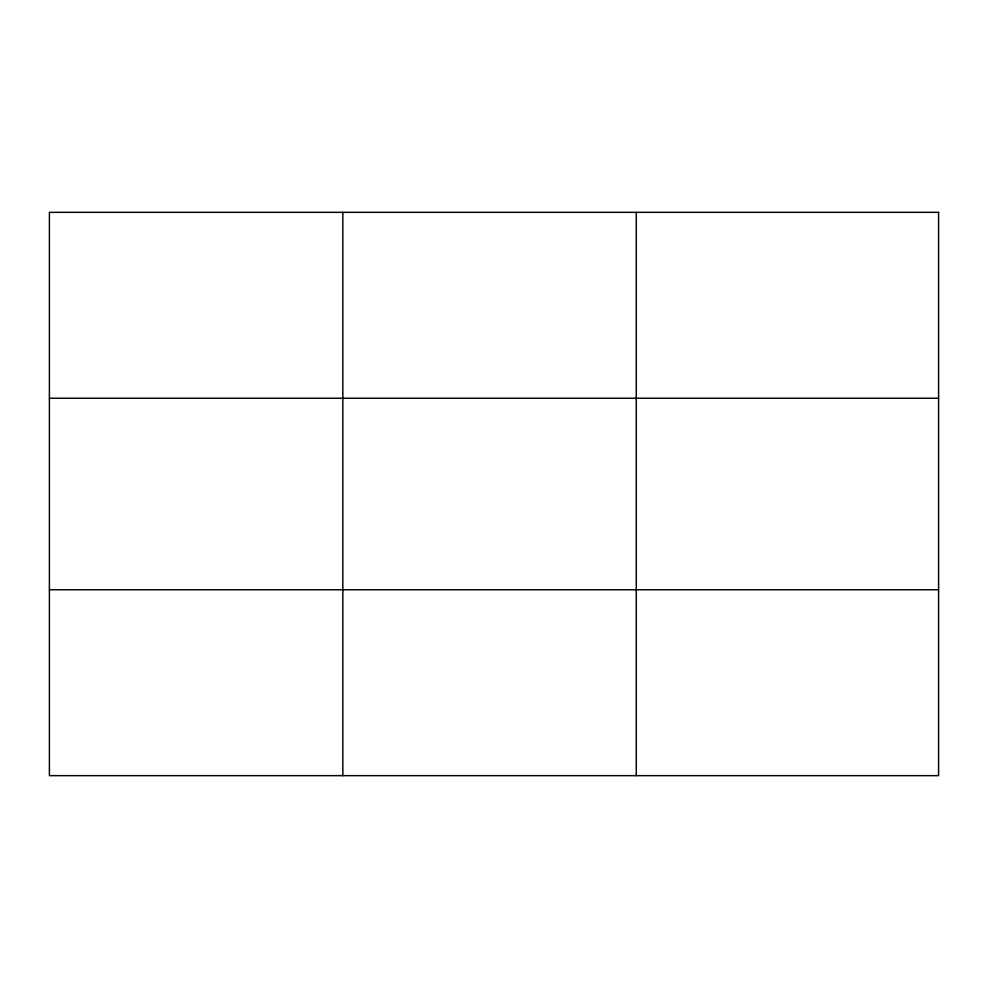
<?xml version="1.0" encoding="UTF-8"?>
<svg xmlns="http://www.w3.org/2000/svg" width="988" height="988" viewBox="0 0 988 988"><rect width="100%" height="100%" fill="white"/><g stroke="black" fill="none" stroke-linecap="round" stroke-linejoin="round"><path stroke-width="1.48" d="M342.836 775.654L342.836 212.346M636.272 775.654L636.272 212.346M49.4 398.238L938.6 398.238M49.4 589.762L938.6 589.762M938.6 212.346L938.6 775.654L49.4 775.654L49.4 212.346L938.6 212.346"/></g></svg>
